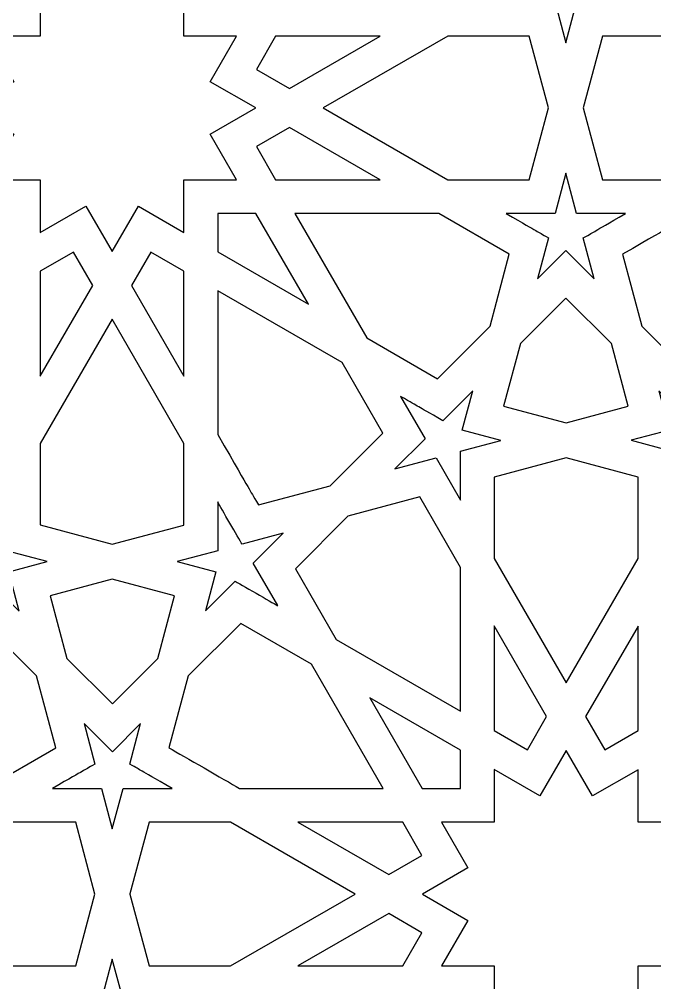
# Model space of a CAD drawing. Header units: millimetres. Extents: x -54 to 56, y -101 to 100.
# Drawn here: x -25.03 to 4.15, y 0.06 to 44.31 of the extents above; entities that cross this region are included whole.
import ezdxf

# ---------------------------------------------------------------- set-up
doc = ezdxf.new("R2010")
doc.units = ezdxf.units.MM
doc.header["$MEASUREMENT"] = 0
doc.layers.add('layer 1', color=7, linetype='Continuous')

msp = doc.modelspace()

# ---------------------------------------------------------------- linework, layer by layer
at = {"layer": 'layer 1', "color": 250}
for points, knots in [([(48.1386, 54.1623), (42.3711, 64.5167), (32.0929, 71.9141), (0.1217, 100.1639), (0.1217, 100.1639), (-12.0509, 89.1216), (-32.3955, 72.4154), (-38.3045, 66.5064), (-38.3045, 66.5064), (-48.153, 57.216), (-54.3278, 44.0535), (-54.3278, 28.0159), (-54.3278, 28.0159), (-54.144, -29.3356), (-54.2633, -80.8899), (-54.2633, -99.8357), (-54.2633, -99.8357), (-54.2633, -99.8357), (54.4481, -99.8357), (54.4481, -99.8357), (54.4481, -99.8357), (54.4481, -99.8357), (54.4424, -100.9781), (54.4424, 5.8646), (54.4424, 5.8646), (54.4424, 27.003), (56.0433, 40.3768), (48.1386, 54.1623)], [0, 0, 0, 0, 0.125, 0.125, 0.125, 0.125, 0.25, 0.25, 0.25, 0.25, 0.375, 0.375, 0.375, 0.375, 0.5, 0.5, 0.5, 0.5, 0.625, 0.625, 0.625, 0.625, 0.75, 0.75, 0.75, 0.75, 1, 1, 1, 1]), ([(-1.2256, 48.0579), (-1.2256, 48.0579), (0.0571, 46.7748), (0.0571, 46.7748), (0.0571, 46.7748), (0.0571, 46.7748), (1.3638, 48.0752), (1.3638, 48.0752), (1.3638, 48.0752), (1.3638, 48.0752), (0.8657, 46.2065), (0.8657, 46.2065), (0.8657, 46.2065), (1.5314, 45.8283), (1.1317, 46.058), (2.8109, 45.0875), (2.8109, 45.0875), (2.8109, 45.0875), (0.5612, 45.0875), (0.5612, 45.0875), (0.5612, 45.0875), (0.5612, 45.0875), (0.0691, 43.2301), (0.0691, 43.2301), (0.0691, 43.2301), (0.0691, 43.2301), (-0.429, 45.0875), (-0.429, 45.0875), (-0.429, 45.0875), (-0.429, 45.0875), (-2.6787, 45.0875), (-2.6787, 45.0875), (-2.6787, 45.0875), (-0.991, 46.0587), (-1.3875, 45.8318), (-0.7278, 46.2065), (-0.7278, 46.2065), (-0.7278, 46.2065), (-1.2256, 48.0579), (-1.2256, 48.0579)], [0, 0, 0, 0, 0.0909091, 0.0909091, 0.0909091, 0.0909091, 0.1818182, 0.1818182, 0.1818182, 0.1818182, 0.2727273, 0.2727273, 0.2727273, 0.2727273, 0.3636364, 0.3636364, 0.3636364, 0.3636364, 0.4545455, 0.4545455, 0.4545455, 0.4545455, 0.5454545, 0.5454545, 0.5454545, 0.5454545, 0.6363636, 0.6363636, 0.6363636, 0.6363636, 0.7272727, 0.7272727, 0.7272727, 0.7272727, 0.8181818, 0.8181818, 0.8181818, 0.8181818, 1, 1, 1, 1]), ([(-21.9767, 44.7418), (-21.9767, 44.7418), (-20.77, 46.8334), (-20.77, 46.8334), (-20.77, 46.8334), (-20.77, 46.8334), (-19.5631, 44.7418), (-19.5631, 44.7418), (-19.5631, 44.7418), (-19.5631, 44.7418), (-17.4713, 45.9486), (-17.4713, 45.9486), (-17.4713, 45.9486), (-17.4713, 45.9486), (-17.4713, 43.5349), (-17.4713, 43.5349), (-17.4713, 43.5349), (-17.4713, 43.5349), (-15.052, 43.5349), (-15.052, 43.5349), (-15.052, 43.5349), (-15.052, 43.5349), (-16.2588, 41.4436), (-16.2588, 41.4436), (-16.2588, 41.4436), (-16.2588, 41.4436), (-14.1732, 40.2368), (-14.1732, 40.2368), (-14.1732, 40.2368), (-14.1732, 40.2368), (-16.2588, 39.0296), (-16.2588, 39.0296), (-16.2588, 39.0296), (-16.2588, 39.0296), (-15.052, 36.9383), (-15.052, 36.9383), (-15.052, 36.9383), (-15.052, 36.9383), (-17.4713, 36.9383), (-17.4713, 36.9383), (-17.4713, 36.9383), (-17.4713, 36.9383), (-17.4713, 34.5246), (-17.4713, 34.5246), (-17.4713, 34.5246), (-17.4713, 34.5246), (-19.5631, 35.7315), (-19.5631, 35.7315), (-19.5631, 35.7315), (-19.5631, 35.7315), (-20.77, 33.6398), (-20.77, 33.6398), (-20.77, 33.6398), (-20.77, 33.6398), (-21.9767, 35.7315), (-21.9767, 35.7315), (-21.9767, 35.7315), (-21.9767, 35.7315), (-24.0683, 34.5246), (-24.0683, 34.5246), (-24.0683, 34.5246), (-24.0683, 34.5246), (-24.0683, 36.9383), (-24.0683, 36.9383), (-24.0683, 36.9383), (-24.0683, 36.9383), (-26.4821, 36.9383), (-26.4821, 36.9383), (-26.4821, 36.9383), (-26.4821, 36.9383), (-25.2752, 39.0296), (-25.2752, 39.0296), (-25.2752, 39.0296), (-25.2752, 39.0296), (-27.3666, 40.2368), (-27.3666, 40.2368), (-27.3666, 40.2368), (-27.3666, 40.2368), (-25.2752, 41.4436), (-25.2752, 41.4436), (-25.2752, 41.4436), (-25.2752, 41.4436), (-26.4821, 43.5349), (-26.4821, 43.5349), (-26.4821, 43.5349), (-26.4821, 43.5349), (-24.0683, 43.5349), (-24.0683, 43.5349), (-24.0683, 43.5349), (-24.0683, 43.5349), (-24.0683, 45.9486), (-24.0683, 45.9486), (-24.0683, 45.9486), (-24.0683, 45.9486), (-21.9767, 44.7418), (-21.9767, 44.7418)], [0, 0, 0, 0, 0.04, 0.04, 0.04, 0.04, 0.08, 0.08, 0.08, 0.08, 0.12, 0.12, 0.12, 0.12, 0.16, 0.16, 0.16, 0.16, 0.2, 0.2, 0.2, 0.2, 0.24, 0.24, 0.24, 0.24, 0.28, 0.28, 0.28, 0.28, 0.32, 0.32, 0.32, 0.32, 0.36, 0.36, 0.36, 0.36, 0.4, 0.4, 0.4, 0.4, 0.44, 0.44, 0.44, 0.44, 0.48, 0.48, 0.48, 0.48, 0.52, 0.52, 0.52, 0.52, 0.56, 0.56, 0.56, 0.56, 0.6, 0.6, 0.6, 0.6, 0.64, 0.64, 0.64, 0.64, 0.68, 0.68, 0.68, 0.68, 0.72, 0.72, 0.72, 0.72, 0.76, 0.76, 0.76, 0.76, 0.8, 0.8, 0.8, 0.8, 0.84, 0.84, 0.84, 0.84, 0.88, 0.88, 0.88, 0.88, 0.92, 0.92, 0.92, 0.92, 1, 1, 1, 1]), ([(-12.6206, 41.1328), (-12.6206, 41.1328), (-14.1439, 42.0116), (-14.1439, 42.0116), (-14.1439, 42.0116), (-14.1439, 42.0116), (-13.2652, 43.5349), (-13.2652, 43.5349), (-13.2652, 43.5349), (-13.2652, 43.5349), (-8.455, 43.5349), (-8.455, 43.5349), (-8.455, 43.5349), (-8.455, 43.5349), (-12.6206, 41.1328), (-12.6206, 41.1328)], [0, 0, 0, 0, 0.2, 0.2, 0.2, 0.2, 0.4, 0.4, 0.4, 0.4, 0.6, 0.6, 0.6, 0.6, 1, 1, 1, 1]), ([(-1.6182, 43.5349), (-1.6182, 43.5349), (-0.7338, 40.2368), (-0.7338, 40.2368), (-0.7338, 40.2368), (-0.7338, 40.2368), (-1.6182, 36.9383), (-1.6182, 36.9383), (-1.6182, 36.9383), (-1.6182, 36.9383), (-5.3559, 36.9383), (-5.3559, 36.9383), (-5.3559, 36.9383), (-5.3559, 36.9383), (-11.0741, 40.2368), (-11.0741, 40.2368), (-11.0741, 40.2368), (-11.0741, 40.2368), (-5.3559, 43.5349), (-5.3559, 43.5349), (-5.3559, 43.5349), (-5.3559, 43.5349), (-1.6182, 43.5349), (-1.6182, 43.5349)], [0, 0, 0, 0, 0.1428571, 0.1428571, 0.1428571, 0.1428571, 0.2857143, 0.2857143, 0.2857143, 0.2857143, 0.4285714, 0.4285714, 0.4285714, 0.4285714, 0.5714286, 0.5714286, 0.5714286, 0.5714286, 0.7142857, 0.7142857, 0.7142857, 0.7142857, 1, 1, 1, 1]), ([(11.2063, 40.2368), (11.2063, 40.2368), (5.4941, 36.9383), (5.4941, 36.9383), (5.4941, 36.9383), (5.4941, 36.9383), (1.7505, 36.9383), (1.7505, 36.9383), (1.7505, 36.9383), (1.7505, 36.9383), (0.8657, 40.2368), (0.8657, 40.2368), (0.8657, 40.2368), (0.8657, 40.2368), (1.7505, 43.5349), (1.7505, 43.5349), (1.7505, 43.5349), (1.7505, 43.5349), (5.4941, 43.5349), (5.4941, 43.5349), (5.4941, 43.5349), (5.4941, 43.5349), (11.2063, 40.2368), (11.2063, 40.2368)], [0, 0, 0, 0, 0.1428571, 0.1428571, 0.1428571, 0.1428571, 0.2857143, 0.2857143, 0.2857143, 0.2857143, 0.4285714, 0.4285714, 0.4285714, 0.4285714, 0.5714286, 0.5714286, 0.5714286, 0.5714286, 0.7142857, 0.7142857, 0.7142857, 0.7142857, 1, 1, 1, 1]), ([(-12.6206, 39.3404), (-12.6206, 39.3404), (-8.455, 36.9383), (-8.455, 36.9383), (-8.455, 36.9383), (-8.455, 36.9383), (-13.2652, 36.9383), (-13.2652, 36.9383), (-13.2652, 36.9383), (-13.2652, 36.9383), (-14.1439, 38.4616), (-14.1439, 38.4616), (-14.1439, 38.4616), (-14.1439, 38.4616), (-12.6206, 39.3404), (-12.6206, 39.3404)], [0, 0, 0, 0, 0.2, 0.2, 0.2, 0.2, 0.4, 0.4, 0.4, 0.4, 0.6, 0.6, 0.6, 0.6, 1, 1, 1, 1]), ([(0.8657, 34.2667), (0.8657, 34.2667), (1.3638, 32.3981), (1.3638, 32.3981), (1.3638, 32.3981), (1.3638, 32.3981), (0.0631, 33.6984), (0.0631, 33.6984), (0.0631, 33.6984), (0.0631, 33.6984), (-1.2316, 32.3981), (-1.2316, 32.3981), (-1.2316, 32.3981), (-1.2316, 32.3981), (-0.7278, 34.2667), (-0.7278, 34.2667), (-0.7278, 34.2667), (-1.39, 34.6502), (-0.9927, 34.4212), (-2.6787, 35.3914), (-2.6787, 35.3914), (-2.6787, 35.3914), (-0.429, 35.3914), (-0.429, 35.3914), (-0.429, 35.3914), (-0.429, 35.3914), (0.0691, 37.2428), (0.0691, 37.2428), (0.0691, 37.2428), (0.0691, 37.2428), (0.5612, 35.3914), (0.5612, 35.3914), (0.5612, 35.3914), (0.5612, 35.3914), (2.8109, 35.3914), (2.8109, 35.3914), (2.8109, 35.3914), (1.1317, 34.4212), (1.5282, 34.6506), (0.8657, 34.2667)], [0, 0, 0, 0, 0.0909091, 0.0909091, 0.0909091, 0.0909091, 0.1818182, 0.1818182, 0.1818182, 0.1818182, 0.2727273, 0.2727273, 0.2727273, 0.2727273, 0.3636364, 0.3636364, 0.3636364, 0.3636364, 0.4545455, 0.4545455, 0.4545455, 0.4545455, 0.5454545, 0.5454545, 0.5454545, 0.5454545, 0.6363636, 0.6363636, 0.6363636, 0.6363636, 0.7272727, 0.7272727, 0.7272727, 0.7272727, 0.8181818, 0.8181818, 0.8181818, 0.8181818, 1, 1, 1, 1]), ([(-11.7535, 31.2261), (-11.7535, 31.2261), (-15.9191, 33.6282), (-15.9191, 33.6282), (-15.9191, 33.6282), (-15.9191, 33.6282), (-15.9191, 35.3914), (-15.9191, 35.3914), (-15.9191, 35.3914), (-15.9191, 35.3914), (-14.1616, 35.3914), (-14.1616, 35.3914), (-14.1616, 35.3914), (-14.1616, 35.3914), (-11.7535, 31.2261), (-11.7535, 31.2261)], [0, 0, 0, 0, 0.2, 0.2, 0.2, 0.2, 0.4, 0.4, 0.4, 0.4, 0.6, 0.6, 0.6, 0.6, 1, 1, 1, 1]), ([(-2.5323, 33.5167), (-2.5323, 33.5167), (-3.4167, 30.2183), (-3.4167, 30.2183), (-3.4167, 30.2183), (-3.4167, 30.2183), (-5.8307, 27.8045), (-5.8307, 27.8045), (-5.8307, 27.8045), (-5.8307, 27.8045), (-9.0759, 29.6796), (-9.0759, 29.6796), (-9.0759, 29.6796), (-9.0759, 29.6796), (-12.3744, 35.3914), (-12.3744, 35.3914), (-12.3744, 35.3914), (-12.3744, 35.3914), (-5.7718, 35.3914), (-5.7718, 35.3914), (-5.7718, 35.3914), (-5.7718, 35.3914), (-2.5323, 33.5167), (-2.5323, 33.5167)], [0, 0, 0, 0, 0.1428571, 0.1428571, 0.1428571, 0.1428571, 0.2857143, 0.2857143, 0.2857143, 0.2857143, 0.4285714, 0.4285714, 0.4285714, 0.4285714, 0.5714286, 0.5714286, 0.5714286, 0.5714286, 0.7142857, 0.7142857, 0.7142857, 0.7142857, 1, 1, 1, 1]), ([(12.5067, 35.3914), (12.5067, 35.3914), (9.2085, 29.6739), (9.2085, 29.6739), (9.2085, 29.6739), (9.2085, 29.6739), (5.9686, 27.8045), (5.9686, 27.8045), (5.9686, 27.8045), (5.9686, 27.8045), (3.5489, 30.2183), (3.5489, 30.2183), (3.5489, 30.2183), (3.5489, 30.2183), (2.6702, 33.5167), (2.6702, 33.5167), (2.6702, 33.5167), (5.3534, 35.0693), (4.6739, 34.677), (5.9101, 35.3914), (5.9101, 35.3914), (5.9101, 35.3914), (12.5067, 35.3914), (12.5067, 35.3914)], [0, 0, 0, 0, 0.1428571, 0.1428571, 0.1428571, 0.1428571, 0.2857143, 0.2857143, 0.2857143, 0.2857143, 0.4285714, 0.4285714, 0.4285714, 0.4285714, 0.5714286, 0.5714286, 0.5714286, 0.5714286, 0.7142857, 0.7142857, 0.7142857, 0.7142857, 1, 1, 1, 1]), ([(-24.0683, 27.922), (-24.0683, 27.922), (-24.0683, 32.7378), (-24.0683, 32.7378), (-24.0683, 32.7378), (-24.0683, 32.7378), (-22.5391, 33.6166), (-22.5391, 33.6166), (-22.5391, 33.6166), (-22.5391, 33.6166), (-21.6603, 32.0873), (-21.6603, 32.0873), (-21.6603, 32.0873), (-21.6603, 32.0873), (-24.0683, 27.922), (-24.0683, 27.922)], [0, 0, 0, 0, 0.2, 0.2, 0.2, 0.2, 0.4, 0.4, 0.4, 0.4, 0.6, 0.6, 0.6, 0.6, 1, 1, 1, 1]), ([(-17.4713, 27.928), (-17.4713, 27.928), (-19.8735, 32.0873), (-19.8735, 32.0873), (-19.8735, 32.0873), (-19.8735, 32.0873), (-18.9946, 33.6166), (-18.9946, 33.6166), (-18.9946, 33.6166), (-18.9946, 33.6166), (-17.4713, 32.7378), (-17.4713, 32.7378), (-17.4713, 32.7378), (-17.4713, 32.7378), (-17.4713, 27.928), (-17.4713, 27.928)], [0, 0, 0, 0, 0.2, 0.2, 0.2, 0.2, 0.4, 0.4, 0.4, 0.4, 0.6, 0.6, 0.6, 0.6, 1, 1, 1, 1]), ([(-10.2069, 28.5429), (-10.2069, 28.5429), (-8.3379, 25.3034), (-8.3379, 25.3034), (-8.3379, 25.3034), (-8.3379, 25.3034), (-10.7516, 22.8893), (-10.7516, 22.8893), (-10.7516, 22.8893), (-10.7516, 22.8893), (-14.0501, 22.0049), (-14.0501, 22.0049), (-14.0501, 22.0049), (-14.5832, 22.9246), (-14.2085, 22.274), (-15.9191, 25.2448), (-15.9191, 25.2448), (-15.9191, 25.2448), (-15.9191, 31.8414), (-15.9191, 31.8414), (-15.9191, 31.8414), (-15.9191, 31.8414), (-10.2069, 28.5429), (-10.2069, 28.5429)], [0, 0, 0, 0, 0.1428571, 0.1428571, 0.1428571, 0.1428571, 0.2857143, 0.2857143, 0.2857143, 0.2857143, 0.4285714, 0.4285714, 0.4285714, 0.4285714, 0.5714286, 0.5714286, 0.5714286, 0.5714286, 0.7142857, 0.7142857, 0.7142857, 0.7142857, 1, 1, 1, 1]), ([(-2.7898, 26.5395), (-2.7898, 26.5395), (-2.0169, 29.4217), (-2.0169, 29.4217), (-2.0169, 29.4217), (-2.0169, 29.4217), (0.0631, 31.5073), (0.0631, 31.5073), (0.0631, 31.5073), (0.0631, 31.5073), (2.1547, 29.4217), (2.1547, 29.4217), (2.1547, 29.4217), (2.1547, 29.4217), (2.928, 26.5395), (2.928, 26.5395), (2.928, 26.5395), (2.928, 26.5395), (0.0748, 25.7775), (0.0748, 25.7775), (0.0748, 25.7775), (0.0748, 25.7775), (-2.7898, 26.5395), (-2.7898, 26.5395)], [0, 0, 0, 0, 0.1428571, 0.1428571, 0.1428571, 0.1428571, 0.2857143, 0.2857143, 0.2857143, 0.2857143, 0.4285714, 0.4285714, 0.4285714, 0.4285714, 0.5714286, 0.5714286, 0.5714286, 0.5714286, 0.7142857, 0.7142857, 0.7142857, 0.7142857, 1, 1, 1, 1]), ([(-20.77, 30.5407), (-20.77, 30.5407), (-17.4713, 24.8289), (-17.4713, 24.8289), (-17.4713, 24.8289), (-17.4713, 24.8289), (-17.4713, 21.0848), (-17.4713, 21.0848), (-17.4713, 21.0848), (-17.4713, 21.0848), (-20.77, 20.2061), (-20.77, 20.2061), (-20.77, 20.2061), (-20.77, 20.2061), (-24.0683, 21.0908), (-24.0683, 21.0908), (-24.0683, 21.0908), (-24.0683, 21.0908), (-24.0683, 24.8289), (-24.0683, 24.8289), (-24.0683, 24.8289), (-24.0683, 24.8289), (-20.77, 30.5407), (-20.77, 30.5407)], [0, 0, 0, 0, 0.1428571, 0.1428571, 0.1428571, 0.1428571, 0.2857143, 0.2857143, 0.2857143, 0.2857143, 0.4285714, 0.4285714, 0.4285714, 0.4285714, 0.5714286, 0.5714286, 0.5714286, 0.5714286, 0.7142857, 0.7142857, 0.7142857, 0.7142857, 1, 1, 1, 1]), ([(-7.5237, 26.9903), (-6.5102, 26.4047), (-6.9494, 26.6623), (-5.5788, 25.8713), (-5.5788, 25.8713), (-5.5788, 25.8713), (-4.208, 27.2422), (-4.208, 27.2422), (-4.208, 27.2422), (-4.208, 27.2422), (-4.6881, 25.4438), (-4.6881, 25.4438), (-4.6881, 25.4438), (-4.6881, 25.4438), (-2.9129, 24.9693), (-2.9129, 24.9693), (-2.9129, 24.9693), (-2.9129, 24.9693), (-4.7703, 24.4711), (-4.7703, 24.4711), (-4.7703, 24.4711), (-4.7703, 24.4711), (-4.7703, 22.2275), (-4.7703, 22.2275), (-4.7703, 22.2275), (-4.7703, 22.2275), (-5.8949, 24.1723), (-5.8949, 24.1723), (-5.8949, 24.1723), (-5.8949, 24.1723), (-7.7812, 23.6686), (-7.7812, 23.6686), (-7.7812, 23.6686), (-7.7812, 23.6686), (-6.3991, 25.0451), (-6.3991, 25.0451), (-6.3991, 25.0451), (-6.3991, 25.0451), (-7.5237, 26.9903), (-7.5237, 26.9903)], [0, 0, 0, 0, 0.0909091, 0.0909091, 0.0909091, 0.0909091, 0.1818182, 0.1818182, 0.1818182, 0.1818182, 0.2727273, 0.2727273, 0.2727273, 0.2727273, 0.3636364, 0.3636364, 0.3636364, 0.3636364, 0.4545455, 0.4545455, 0.4545455, 0.4545455, 0.5454545, 0.5454545, 0.5454545, 0.5454545, 0.6363636, 0.6363636, 0.6363636, 0.6363636, 0.7272727, 0.7272727, 0.7272727, 0.7272727, 0.8181818, 0.8181818, 0.8181818, 0.8181818, 1, 1, 1, 1]), ([(4.3399, 27.2422), (4.3399, 27.2422), (5.7107, 25.8713), (5.7107, 25.8713), (5.7107, 25.8713), (6.604, 26.379), (7.0693, 26.6548), (7.656, 26.9903), (7.656, 26.9903), (6.6855, 25.3111), (6.9127, 25.7069), (6.537, 25.0451), (6.537, 25.0451), (6.537, 25.0451), (7.9078, 23.6746), (7.9078, 23.6746), (7.9078, 23.6746), (7.9078, 23.6746), (6.0505, 24.1723), (6.0505, 24.1723), (6.0505, 24.1723), (5.9326, 23.9727), (5.0443, 22.4328), (4.9258, 22.2275), (4.9258, 22.2275), (4.9258, 22.2275), (4.9258, 24.4771), (4.9258, 24.4771), (4.9258, 24.4771), (4.9258, 24.4771), (3.0688, 24.9753), (3.0688, 24.9753), (3.0688, 24.9753), (3.0688, 24.9753), (4.8203, 25.4438), (4.8203, 25.4438), (4.8203, 25.4438), (4.8203, 25.4438), (4.3399, 27.2422), (4.3399, 27.2422)], [0, 0, 0, 0, 0.0909091, 0.0909091, 0.0909091, 0.0909091, 0.1818182, 0.1818182, 0.1818182, 0.1818182, 0.2727273, 0.2727273, 0.2727273, 0.2727273, 0.3636364, 0.3636364, 0.3636364, 0.3636364, 0.4545455, 0.4545455, 0.4545455, 0.4545455, 0.5454545, 0.5454545, 0.5454545, 0.5454545, 0.6363636, 0.6363636, 0.6363636, 0.6363636, 0.7272727, 0.7272727, 0.7272727, 0.7272727, 0.8181818, 0.8181818, 0.8181818, 0.8181818, 1, 1, 1, 1]), ([(0.0808, 24.1723), (0.0808, 24.1723), (3.3789, 23.2876), (3.3789, 23.2876), (3.3789, 23.2876), (3.3789, 23.2876), (3.3789, 19.5443), (3.3789, 19.5443), (3.3789, 19.5443), (3.3789, 19.5443), (0.0808, 13.8321), (0.0808, 13.8321), (0.0808, 13.8321), (0.0808, 13.8321), (-3.2237, 19.5443), (-3.2237, 19.5443), (-3.2237, 19.5443), (-3.2237, 19.5443), (-3.2237, 23.2876), (-3.2237, 23.2876), (-3.2237, 23.2876), (-3.2237, 23.2876), (0.0808, 24.1723), (0.0808, 24.1723)], [0, 0, 0, 0, 0.1428571, 0.1428571, 0.1428571, 0.1428571, 0.2857143, 0.2857143, 0.2857143, 0.2857143, 0.4285714, 0.4285714, 0.4285714, 0.4285714, 0.5714286, 0.5714286, 0.5714286, 0.5714286, 0.7142857, 0.7142857, 0.7142857, 0.7142857, 1, 1, 1, 1]), ([(-23.7519, 19.4035), (-23.7519, 19.4035), (-25.5095, 18.929), (-25.5095, 18.929), (-25.5095, 18.929), (-25.5095, 18.929), (-25.0289, 17.1305), (-25.0289, 17.1305), (-25.0289, 17.1305), (-25.0289, 17.1305), (-26.3999, 18.5014), (-26.3999, 18.5014), (-26.3999, 18.5014), (-27.0652, 18.1233), (-26.6658, 18.3526), (-28.345, 17.3824), (-28.345, 17.3824), (-28.345, 17.3824), (-27.2259, 19.3273), (-27.2259, 19.3273), (-27.2259, 19.3273), (-27.2259, 19.3273), (-28.5969, 20.6982), (-28.5969, 20.6982), (-28.5969, 20.6982), (-28.5969, 20.6982), (-26.7398, 20.2004), (-26.7398, 20.2004), (-26.7398, 20.2004), (-26.3568, 20.8612), (-26.5854, 20.4661), (-25.6149, 22.1453), (-25.6149, 22.1453), (-25.6149, 22.1453), (-25.6149, 19.9016), (-25.6149, 19.9016), (-25.6149, 19.9016), (-25.6149, 19.9016), (-23.7519, 19.4035), (-23.7519, 19.4035)], [0, 0, 0, 0, 0.0909091, 0.0909091, 0.0909091, 0.0909091, 0.1818182, 0.1818182, 0.1818182, 0.1818182, 0.2727273, 0.2727273, 0.2727273, 0.2727273, 0.3636364, 0.3636364, 0.3636364, 0.3636364, 0.4545455, 0.4545455, 0.4545455, 0.4545455, 0.5454545, 0.5454545, 0.5454545, 0.5454545, 0.6363636, 0.6363636, 0.6363636, 0.6363636, 0.7272727, 0.7272727, 0.7272727, 0.7272727, 0.8181818, 0.8181818, 0.8181818, 0.8181818, 1, 1, 1, 1]), ([(-14.8001, 20.2004), (-14.8001, 20.2004), (-12.9078, 20.7042), (-12.9078, 20.7042), (-12.9078, 20.7042), (-12.9078, 20.7042), (-14.2903, 19.3273), (-14.2903, 19.3273), (-14.2903, 19.3273), (-14.2903, 19.3273), (-13.1653, 17.3824), (-13.1653, 17.3824), (-13.1653, 17.3824), (-13.2013, 17.4032), (-14.7003, 18.2654), (-15.1106, 18.5014), (-15.1106, 18.5014), (-15.1106, 18.5014), (-16.4814, 17.1362), (-16.4814, 17.1362), (-16.4814, 17.1362), (-16.4814, 17.1362), (-16.001, 18.929), (-16.001, 18.929), (-16.001, 18.929), (-16.001, 18.929), (-17.7761, 19.4035), (-17.7761, 19.4035), (-17.7761, 19.4035), (-17.7761, 19.4035), (-15.9191, 19.8956), (-15.9191, 19.8956), (-15.9191, 19.8956), (-15.9191, 19.8956), (-15.9191, 22.1453), (-15.9191, 22.1453), (-15.9191, 22.1453), (-15.7607, 21.8641), (-14.9641, 20.4872), (-14.8001, 20.2004)], [0, 0, 0, 0, 0.0909091, 0.0909091, 0.0909091, 0.0909091, 0.1818182, 0.1818182, 0.1818182, 0.1818182, 0.2727273, 0.2727273, 0.2727273, 0.2727273, 0.3636364, 0.3636364, 0.3636364, 0.3636364, 0.4545455, 0.4545455, 0.4545455, 0.4545455, 0.5454545, 0.5454545, 0.5454545, 0.5454545, 0.6363636, 0.6363636, 0.6363636, 0.6363636, 0.7272727, 0.7272727, 0.7272727, 0.7272727, 0.8181818, 0.8181818, 0.8181818, 0.8181818, 1, 1, 1, 1]), ([(-6.6389, 22.3739), (-6.6389, 22.3739), (-4.7703, 19.134), (-4.7703, 19.134), (-4.7703, 19.134), (-4.7703, 19.134), (-4.7703, 12.5314), (-4.7703, 12.5314), (-4.7703, 12.5314), (-4.7703, 12.5314), (-10.4821, 15.8299), (-10.4821, 15.8299), (-10.4821, 15.8299), (-10.4821, 15.8299), (-12.3511, 19.0698), (-12.3511, 19.0698), (-12.3511, 19.0698), (-12.3511, 19.0698), (-9.9374, 21.4891), (-9.9374, 21.4891), (-9.9374, 21.4891), (-9.9374, 21.4891), (-6.6389, 22.3739), (-6.6389, 22.3739)], [0, 0, 0, 0, 0.1428571, 0.1428571, 0.1428571, 0.1428571, 0.2857143, 0.2857143, 0.2857143, 0.2857143, 0.4285714, 0.4285714, 0.4285714, 0.4285714, 0.5714286, 0.5714286, 0.5714286, 0.5714286, 0.7142857, 0.7142857, 0.7142857, 0.7142857, 1, 1, 1, 1]), ([(-18.6725, 14.9511), (-18.6725, 14.9511), (-20.7523, 12.8655), (-20.7523, 12.8655), (-20.7523, 12.8655), (-20.7523, 12.8655), (-22.8438, 14.9511), (-22.8438, 14.9511), (-22.8438, 14.9511), (-22.8438, 14.9511), (-23.6113, 17.8336), (-23.6113, 17.8336), (-23.6113, 17.8336), (-23.6113, 17.8336), (-20.764, 18.5949), (-20.764, 18.5949), (-20.764, 18.5949), (-20.764, 18.5949), (-17.8993, 17.8336), (-17.8993, 17.8336), (-17.8993, 17.8336), (-17.8993, 17.8336), (-18.6725, 14.9511), (-18.6725, 14.9511)], [0, 0, 0, 0, 0.1428571, 0.1428571, 0.1428571, 0.1428571, 0.2857143, 0.2857143, 0.2857143, 0.2857143, 0.4285714, 0.4285714, 0.4285714, 0.4285714, 0.5714286, 0.5714286, 0.5714286, 0.5714286, 0.7142857, 0.7142857, 0.7142857, 0.7142857, 1, 1, 1, 1]), ([(-29.8975, 14.6992), (-29.8975, 14.6992), (-26.6577, 16.5682), (-26.6577, 16.5682), (-26.6577, 16.5682), (-26.6577, 16.5682), (-24.2382, 14.1542), (-24.2382, 14.1542), (-24.2382, 14.1542), (-24.2382, 14.1542), (-23.3535, 10.856), (-23.3535, 10.856), (-23.3535, 10.856), (-23.3535, 10.856), (-26.5992, 8.987), (-26.5992, 8.987), (-26.5992, 8.987), (-26.5992, 8.987), (-33.1958, 8.987), (-33.1958, 8.987), (-33.1958, 8.987), (-33.1958, 8.987), (-29.8975, 14.6992), (-29.8975, 14.6992)], [0, 0, 0, 0, 0.1428571, 0.1428571, 0.1428571, 0.1428571, 0.2857143, 0.2857143, 0.2857143, 0.2857143, 0.4285714, 0.4285714, 0.4285714, 0.4285714, 0.5714286, 0.5714286, 0.5714286, 0.5714286, 0.7142857, 0.7142857, 0.7142857, 0.7142857, 1, 1, 1, 1]), ([(-11.6131, 14.6992), (-11.6131, 14.6992), (-8.3146, 8.987), (-8.3146, 8.987), (-8.3146, 8.987), (-8.3146, 8.987), (-14.9172, 8.987), (-14.9172, 8.987), (-14.9172, 8.987), (-15.6552, 9.4149), (-17.4424, 10.4458), (-18.1568, 10.856), (-18.1568, 10.856), (-18.1568, 10.856), (-17.2724, 14.1542), (-17.2724, 14.1542), (-17.2724, 14.1542), (-17.2724, 14.1542), (-14.8587, 16.5682), (-14.8587, 16.5682), (-14.8587, 16.5682), (-14.8587, 16.5682), (-11.6131, 14.6992), (-11.6131, 14.6992)], [0, 0, 0, 0, 0.1428571, 0.1428571, 0.1428571, 0.1428571, 0.2857143, 0.2857143, 0.2857143, 0.2857143, 0.4285714, 0.4285714, 0.4285714, 0.4285714, 0.5714286, 0.5714286, 0.5714286, 0.5714286, 0.7142857, 0.7142857, 0.7142857, 0.7142857, 1, 1, 1, 1]), ([(-0.8156, 12.2855), (-0.8156, 12.2855), (-1.6944, 10.7566), (-1.6944, 10.7566), (-1.6944, 10.7566), (-1.6944, 10.7566), (-3.2237, 11.641), (-3.2237, 11.641), (-3.2237, 11.641), (-3.2237, 11.641), (-3.2237, 16.4507), (-3.2237, 16.4507), (-3.2237, 16.4507), (-3.2237, 16.4507), (-0.8156, 12.2855), (-0.8156, 12.2855)], [0, 0, 0, 0, 0.2, 0.2, 0.2, 0.2, 0.4, 0.4, 0.4, 0.4, 0.6, 0.6, 0.6, 0.6, 1, 1, 1, 1]), ([(3.3789, 16.4451), (3.3789, 16.4451), (3.3789, 11.641), (3.3789, 11.641), (3.3789, 11.641), (3.3789, 11.641), (1.8499, 10.7566), (1.8499, 10.7566), (1.8499, 10.7566), (1.8499, 10.7566), (0.9712, 12.2855), (0.9712, 12.2855), (0.9712, 12.2855), (0.9712, 12.2855), (3.3789, 16.4451), (3.3789, 16.4451)], [0, 0, 0, 0, 0.2, 0.2, 0.2, 0.2, 0.4, 0.4, 0.4, 0.4, 0.6, 0.6, 0.6, 0.6, 1, 1, 1, 1]), ([(-4.7703, 8.987), (-4.7703, 8.987), (-6.5278, 8.987), (-6.5278, 8.987), (-6.5278, 8.987), (-6.5278, 8.987), (-8.9355, 13.1466), (-8.9355, 13.1466), (-8.9355, 13.1466), (-8.9355, 13.1466), (-4.7703, 10.7446), (-4.7703, 10.7446), (-4.7703, 10.7446), (-4.7703, 10.7446), (-4.7703, 8.987), (-4.7703, 8.987)], [0, 0, 0, 0, 0.2, 0.2, 0.2, 0.2, 0.4, 0.4, 0.4, 0.4, 0.6, 0.6, 0.6, 0.6, 1, 1, 1, 1]), ([(-21.5549, 10.106), (-21.5549, 10.106), (-22.0529, 11.9751), (-22.0529, 11.9751), (-22.0529, 11.9751), (-22.0529, 11.9751), (-20.7523, 10.6744), (-20.7523, 10.6744), (-20.7523, 10.6744), (-20.7523, 10.6744), (-19.4577, 11.9691), (-19.4577, 11.9691), (-19.4577, 11.9691), (-19.4577, 11.9691), (-19.9555, 10.106), (-19.9555, 10.106), (-19.9555, 10.106), (-19.3106, 9.7353), (-19.7251, 9.9737), (-18.0104, 8.987), (-18.0104, 8.987), (-18.0104, 8.987), (-20.2602, 8.987), (-20.2602, 8.987), (-20.2602, 8.987), (-20.2602, 8.987), (-20.7582, 7.13), (-20.7582, 7.13), (-20.7582, 7.13), (-20.7582, 7.13), (-21.2561, 8.987), (-21.2561, 8.987), (-21.2561, 8.987), (-21.2561, 8.987), (-23.5, 8.987), (-23.5, 8.987), (-23.5, 8.987), (-21.8206, 9.9575), (-22.2166, 9.73), (-21.5549, 10.106)], [0, 0, 0, 0, 0.0909091, 0.0909091, 0.0909091, 0.0909091, 0.1818182, 0.1818182, 0.1818182, 0.1818182, 0.2727273, 0.2727273, 0.2727273, 0.2727273, 0.3636364, 0.3636364, 0.3636364, 0.3636364, 0.4545455, 0.4545455, 0.4545455, 0.4545455, 0.5454545, 0.5454545, 0.5454545, 0.5454545, 0.6363636, 0.6363636, 0.6363636, 0.6363636, 0.7272727, 0.7272727, 0.7272727, 0.7272727, 0.8181818, 0.8181818, 0.8181818, 0.8181818, 1, 1, 1, 1]), ([(-1.1261, 8.6413), (-1.1261, 8.6413), (0.0808, 10.7329), (0.0808, 10.7329), (0.0808, 10.7329), (0.0808, 10.7329), (1.2876, 8.6413), (1.2876, 8.6413), (1.2876, 8.6413), (1.2876, 8.6413), (3.3789, 9.8482), (3.3789, 9.8482), (3.3789, 9.8482), (3.3789, 9.8482), (3.3789, 7.4348), (3.3789, 7.4348), (3.3789, 7.4348), (3.3789, 7.4348), (5.7929, 7.4348), (5.7929, 7.4348), (5.7929, 7.4348), (5.7929, 7.4348), (4.5861, 5.3428), (4.5861, 5.3428), (4.5861, 5.3428), (4.5861, 5.3428), (6.6774, 4.136), (6.6774, 4.136), (6.6774, 4.136), (6.6774, 4.136), (4.5861, 2.9291), (4.5861, 2.9291), (4.5861, 2.9291), (4.5861, 2.9291), (5.7929, 0.8379), (5.7929, 0.8379), (5.7929, 0.8379), (5.7929, 0.8379), (3.3789, 0.8379), (3.3789, 0.8379), (3.3789, 0.8379), (3.3789, 0.8379), (3.3789, -1.5762), (3.3789, -1.5762), (3.3789, -1.5762), (3.3789, -1.5762), (1.2876, -0.369), (1.2876, -0.369), (1.2876, -0.369), (1.2876, -0.369), (0.0808, -2.4606), (0.0808, -2.4606), (0.0808, -2.4606), (0.0808, -2.4606), (-1.1261, -0.369), (-1.1261, -0.369), (-1.1261, -0.369), (-1.1261, -0.369), (-3.2237, -1.5762), (-3.2237, -1.5762), (-3.2237, -1.5762), (-3.2237, -1.5762), (-3.2237, 0.8379), (-3.2237, 0.8379), (-3.2237, 0.8379), (-3.2237, 0.8379), (-5.6374, 0.8379), (-5.6374, 0.8379), (-5.6374, 0.8379), (-5.6374, 0.8379), (-4.4302, 2.9291), (-4.4302, 2.9291), (-4.4302, 2.9291), (-4.4302, 2.9291), (-6.5218, 4.136), (-6.5218, 4.136), (-6.5218, 4.136), (-6.5218, 4.136), (-4.4302, 5.3428), (-4.4302, 5.3428), (-4.4302, 5.3428), (-4.4302, 5.3428), (-5.6374, 7.4348), (-5.6374, 7.4348), (-5.6374, 7.4348), (-5.6374, 7.4348), (-3.2237, 7.4348), (-3.2237, 7.4348), (-3.2237, 7.4348), (-3.2237, 7.4348), (-3.2237, 9.8542), (-3.2237, 9.8542), (-3.2237, 9.8542), (-3.2237, 9.8542), (-1.1261, 8.6413), (-1.1261, 8.6413)], [0, 0, 0, 0, 0.04, 0.04, 0.04, 0.04, 0.08, 0.08, 0.08, 0.08, 0.12, 0.12, 0.12, 0.12, 0.16, 0.16, 0.16, 0.16, 0.2, 0.2, 0.2, 0.2, 0.24, 0.24, 0.24, 0.24, 0.28, 0.28, 0.28, 0.28, 0.32, 0.32, 0.32, 0.32, 0.36, 0.36, 0.36, 0.36, 0.4, 0.4, 0.4, 0.4, 0.44, 0.44, 0.44, 0.44, 0.48, 0.48, 0.48, 0.48, 0.52, 0.52, 0.52, 0.52, 0.56, 0.56, 0.56, 0.56, 0.6, 0.6, 0.6, 0.6, 0.64, 0.64, 0.64, 0.64, 0.68, 0.68, 0.68, 0.68, 0.72, 0.72, 0.72, 0.72, 0.76, 0.76, 0.76, 0.76, 0.8, 0.8, 0.8, 0.8, 0.84, 0.84, 0.84, 0.84, 0.88, 0.88, 0.88, 0.88, 0.92, 0.92, 0.92, 0.92, 1, 1, 1, 1]), ([(-22.4396, 7.4348), (-22.4396, 7.4348), (-21.5549, 4.136), (-21.5549, 4.136), (-21.5549, 4.136), (-21.5549, 4.136), (-22.4396, 0.8379), (-22.4396, 0.8379), (-22.4396, 0.8379), (-22.4396, 0.8379), (-26.1832, 0.8379), (-26.1832, 0.8379), (-26.1832, 0.8379), (-26.1832, 0.8379), (-31.8953, 4.136), (-31.8953, 4.136), (-31.8953, 4.136), (-31.8953, 4.136), (-26.1832, 7.4348), (-26.1832, 7.4348), (-26.1832, 7.4348), (-26.1832, 7.4348), (-22.4396, 7.4348), (-22.4396, 7.4348)], [0, 0, 0, 0, 0.1428571, 0.1428571, 0.1428571, 0.1428571, 0.2857143, 0.2857143, 0.2857143, 0.2857143, 0.4285714, 0.4285714, 0.4285714, 0.4285714, 0.5714286, 0.5714286, 0.5714286, 0.5714286, 0.7142857, 0.7142857, 0.7142857, 0.7142857, 1, 1, 1, 1]), ([(-9.6153, 4.136), (-9.6153, 4.136), (-15.3332, 0.8379), (-15.3332, 0.8379), (-15.3332, 0.8379), (-15.3332, 0.8379), (-19.0708, 0.8379), (-19.0708, 0.8379), (-19.0708, 0.8379), (-19.0708, 0.8379), (-19.9555, 4.136), (-19.9555, 4.136), (-19.9555, 4.136), (-19.9555, 4.136), (-19.9555, 4.142), (-19.9555, 4.142), (-19.9555, 4.142), (-19.9555, 4.142), (-19.0708, 7.4348), (-19.0708, 7.4348), (-19.0708, 7.4348), (-19.0708, 7.4348), (-15.3332, 7.4348), (-15.3332, 7.4348), (-15.3332, 7.4348), (-15.3332, 7.4348), (-9.6153, 4.136), (-9.6153, 4.136)], [0, 0, 0, 0, 0.125, 0.125, 0.125, 0.125, 0.25, 0.25, 0.25, 0.25, 0.375, 0.375, 0.375, 0.375, 0.5, 0.5, 0.5, 0.5, 0.625, 0.625, 0.625, 0.625, 0.75, 0.75, 0.75, 0.75, 1, 1, 1, 1]), ([(-6.5455, 5.9115), (-6.5455, 5.9115), (-8.0688, 5.0327), (-8.0688, 5.0327), (-8.0688, 5.0327), (-8.0688, 5.0327), (-12.234, 7.4348), (-12.234, 7.4348), (-12.234, 7.4348), (-12.234, 7.4348), (-7.4242, 7.4348), (-7.4242, 7.4348), (-7.4242, 7.4348), (-7.4242, 7.4348), (-6.5455, 5.9115), (-6.5455, 5.9115)], [0, 0, 0, 0, 0.2, 0.2, 0.2, 0.2, 0.4, 0.4, 0.4, 0.4, 0.6, 0.6, 0.6, 0.6, 1, 1, 1, 1]), ([(-7.4242, 0.8379), (-7.4242, 0.8379), (-12.234, 0.8379), (-12.234, 0.8379), (-12.234, 0.8379), (-12.234, 0.8379), (-8.0688, 3.2456), (-8.0688, 3.2456), (-8.0688, 3.2456), (-8.0688, 3.2456), (-6.5455, 2.3612), (-6.5455, 2.3612), (-6.5455, 2.3612), (-6.5455, 2.3612), (-7.4242, 0.8379), (-7.4242, 0.8379)], [0, 0, 0, 0, 0.2, 0.2, 0.2, 0.2, 0.4, 0.4, 0.4, 0.4, 0.6, 0.6, 0.6, 0.6, 1, 1, 1, 1]), ([(-21.2561, -0.7091), (-21.2561, -0.7091), (-20.7582, 1.1423), (-20.7582, 1.1423), (-20.7582, 1.1423), (-20.7582, 1.1423), (-20.2602, -0.7091), (-20.2602, -0.7091), (-20.2602, -0.7091), (-20.2602, -0.7091), (-18.0104, -0.7091), (-18.0104, -0.7091), (-18.0104, -0.7091), (-19.6965, -1.6789), (-19.301, -1.4499), (-19.9555, -1.8337), (-19.9555, -1.8337), (-19.9555, -1.8337), (-19.4577, -3.6967), (-19.4577, -3.6967), (-19.4577, -3.6967), (-19.4577, -3.6967), (-20.7582, -2.3961), (-20.7582, -2.3961), (-20.7582, -2.3961), (-20.7582, -2.3961), (-22.0529, -3.6907), (-22.0529, -3.6907), (-22.0529, -3.6907), (-22.0529, -3.6907), (-21.5549, -1.8337), (-21.5549, -1.8337), (-21.5549, -1.8337), (-22.2155, -1.451), (-21.8203, -1.6792), (-23.5, -0.7091), (-23.5, -0.7091), (-23.5, -0.7091), (-21.2561, -0.7091), (-21.2561, -0.7091)], [0, 0, 0, 0, 0.0909091, 0.0909091, 0.0909091, 0.0909091, 0.1818182, 0.1818182, 0.1818182, 0.1818182, 0.2727273, 0.2727273, 0.2727273, 0.2727273, 0.3636364, 0.3636364, 0.3636364, 0.3636364, 0.4545455, 0.4545455, 0.4545455, 0.4545455, 0.5454545, 0.5454545, 0.5454545, 0.5454545, 0.6363636, 0.6363636, 0.6363636, 0.6363636, 0.7272727, 0.7272727, 0.7272727, 0.7272727, 0.8181818, 0.8181818, 0.8181818, 0.8181818, 1, 1, 1, 1])]:
    msp.add_open_spline(points, degree=3, knots=knots, dxfattribs=at)

doc.saveas('drawing.dxf')
